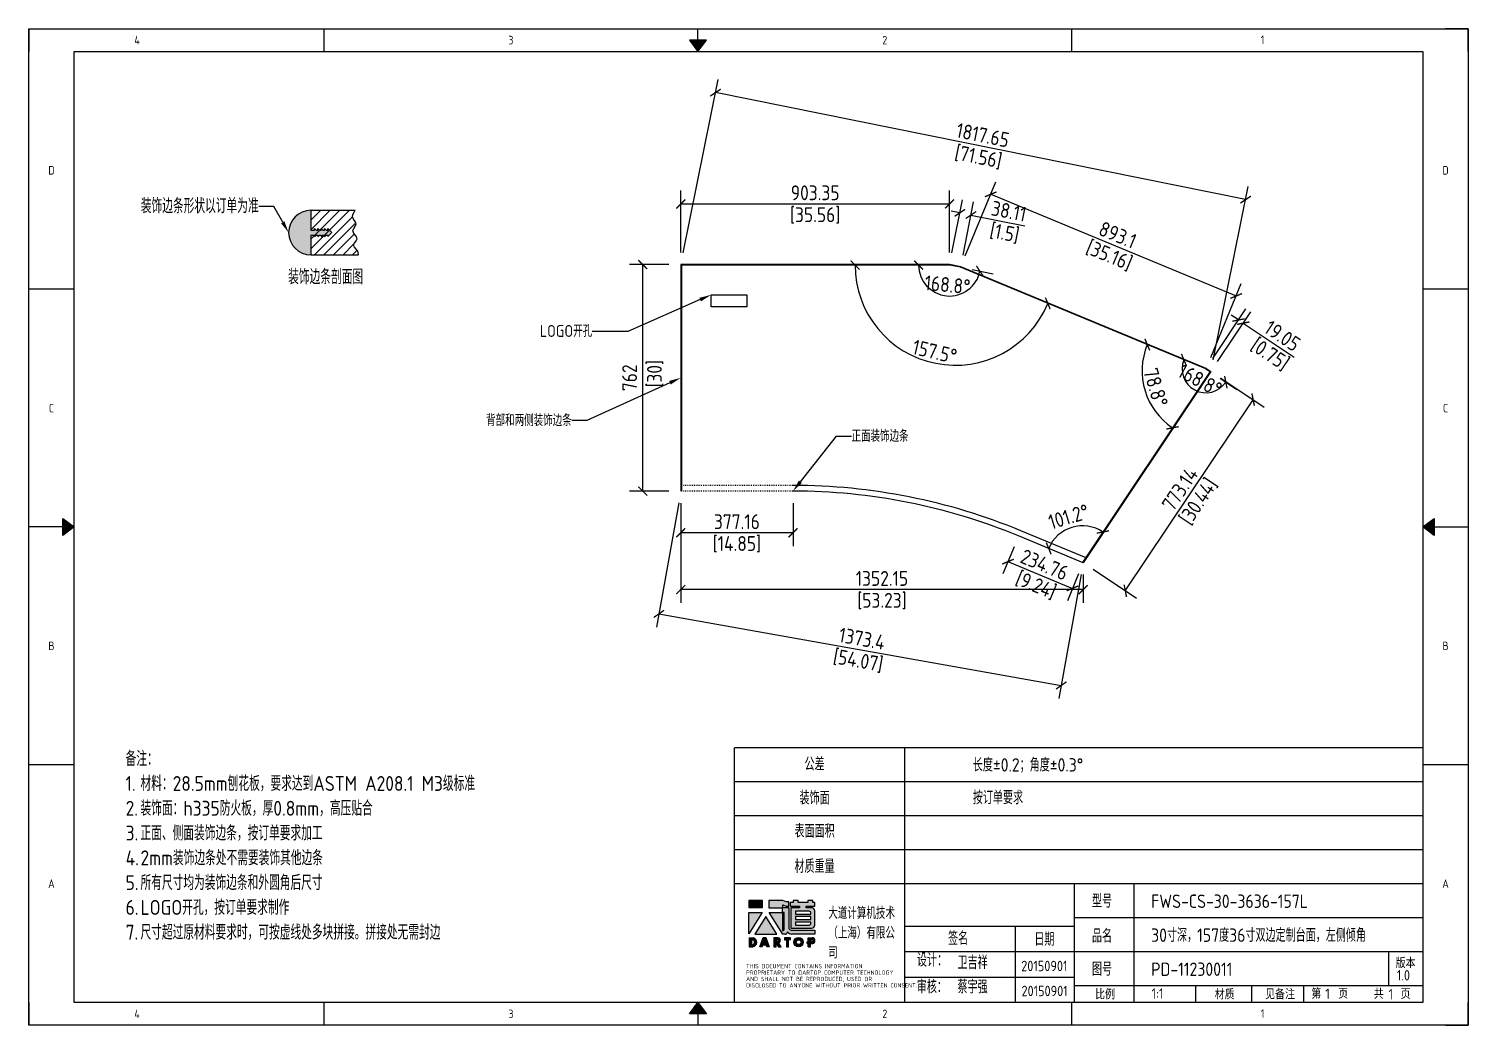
# Model space of a CAD drawing. Header units: millimetres. Extents: x 334 to 23266, y -22310 to 9660.
# Drawn here: x 18429 to 23266, y -5086 to -1735 of the extents above; entities that cross this region are included whole.
import ezdxf
from ezdxf import colors
from ezdxf.entities.mleader import LeaderData, LeaderLine
from ezdxf.enums import TextEntityAlignment as Align
from ezdxf.math import Vec2, Vec3

# ---------------------------------------------------------------- set-up
doc = ezdxf.new("R2010")
doc.units = ezdxf.units.MM
doc.header["$MEASUREMENT"] = 0
doc.linetypes.add('ACAD_ISO03W100', pattern=[30, 12, -18])
doc.layers.get('Defpoints').update_dxf_attribs({"color": 252})
for name, color, linetype in [('DIM', 2, 'Continuous'), ('Remark', 255, 'Continuous'), ('TITLEBLOCK', 255, 'Continuous'), ('WORKSURFACE', 7, 'Continuous')]:
    doc.layers.add(name, color=color, linetype=linetype)
doc.styles.add('Dartop Text Style', font='gbenor.shx', dxfattribs={"bigfont": 'gbcbig.shx'})
doc.dimstyles.new('Dartop DIM Style', dxfattribs={"dimscale": 20, "dimtxt": 2.5, "dimasz": 1.5, "dimexe": 2.25, "dimexo": 2, "dimtad": 1, "dimdsep": 46, "dimtxsty": 'Dartop Text Style', "dimblk": 'ARCHTICK', "dimcen": 0.09, "dimadec": 1, "dimazin": 0, "dimtfac": 1, "dimtofl": 0, "dimtmove": 0, "dimatfit": 1, "dimfxl": 1, "dimtolj": 1, "dimtzin": 0, "dimarcsym": 0})

# ---------------------------------------------------------------- blocks, each defined once
blk = doc.blocks.new('*U5')
at = {"color": 254, "linetype": 'Continuous', "extrusion": (0, 0, -1)}
for points in [[(-17, 0.333), (-16.812, 0.25), (-17, 0.5)], [(-17, 0.333), (-17.188, 0.25), (-16.812, 0.25)], [(-17, 0.333), (-17, 0.5), (-17.188, 0.25)]]:
    blk.add_solid(points, dxfattribs=at)
blk = doc.blocks.new('*U4')
at = {"color": 254, "linetype": 'Continuous', "extrusion": (0, 0, -1)}
for points in [[(-33.167, 11), (-33, 11), (-33.25, 11.188)], [(-33.167, 11), (-33.25, 11.188), (-33.25, 10.812)], [(-33.167, 11), (-33.25, 10.812), (-33, 11)]]:
    blk.add_solid(points, dxfattribs=at)
blk = doc.blocks.new('*U6')
at = {"color": 254, "linetype": 'Continuous'}
for points in [[(17, 21.667), (17.188, 21.75), (16.812, 21.75)], [(17, 21.667), (16.812, 21.75), (17, 21.5)], [(17, 21.667), (17, 21.5), (17.188, 21.75)]]:
    blk.add_solid(points, dxfattribs=at)
blk = doc.blocks.new('*U3')
at = {"color": 254, "linetype": 'Continuous', "extrusion": (0, 0, -1)}
for points in [[(-0.833, 11), (-0.75, 10.812), (-0.75, 11.188)], [(-0.833, 11), (-0.75, 11.188), (-1, 11)], [(-0.833, 11), (-1, 11), (-0.75, 10.812)]]:
    blk.add_solid(points, dxfattribs=at)
blk = doc.blocks.new('dadao')
for p, q in [((48, 19.2), (44.9, 10.4)), ((44.9, 10.4), (51.2, 10.4)), ((51.2, 10.4), (48, 19.2))]:
    blk.add_line(p, q)
for points in [[(41.8, 121.6), (41.8, 143.7), (-0.4, 143.7), (-0.4, 121.6), (41.8, 121.6)], [(104.8, 122), (104.8, 130.3), (114.1, 126.3), (124.2, 126.3), (124.2, 139.6), (115.9, 139.6), (105.1, 143.9), (61.5, 143.9)], [(61.7, 144), (61.7, 121.3), (103.9, 121.3)], [(113.4, 38.7), (105.1, 38.7), (63, 106.5), (103.9, 106.5), (103.9, 120.9), (103.9, 121.3)], [(109.7, 53.6), (109.7, 106.2), (104.3, 106.2), (104.3, 50.4), (106.6, 50.4)], [(144.6, 94.4), (144.6, 84.8), (192, 84.8), (192, 94.1), (144.9, 94.1)], [(120.2, 45), (119.5, 45), (119.5, 44.6)], [(0, 28), (0, 0), (11.8, 0)], [(0.1, 28), (14, 28)], [(7.1, 21.8), (7.1, 6.1), (12, 6.1)], [(7.1, 21.8), (11.4, 21.8)], [(76.8, 28.2), (76.8, 0), (84.1, 0), (84.1, 11.1), (91.6, -0.1), (100.3, -0.1), (91.7, 11.1)], [(76.8, 28.2), (90.6, 28.2)], [(84, 22.7), (84, 15.3), (87.2, 15.3)], [(84, 22.7), (87.3, 22.7)], [(183.7, 0), (183.7, 9.6), (180.6, 9.6), (180.6, 14.9), (183.8, 14.9), (183.8, 28.1), (196.1, 28.1), (196.5, 28.1)], [(183.7, 0), (190.9, 0), (190.9, 9.6), (198.8, 9.6)], [(194.9, 22.3), (190.8, 22.3), (190.8, 15), (194.4, 15)]]:
    blk.add_lwpolyline(points)
blk.add_lwpolyline([(137.1, 144.2), (137.1, 137.9), (128.3, 137.9), (128.3, 126.5), (157.3, 126.5), (157.3, 121.5), (130.3, 121.5), (130.3, 57.5), (194.4, 57.5, 0.414214), (204.4, 67.5), (204.4, 111.3, 0.414214), (194.4, 121.3), (177.5, 121.3), (177.5, 126.3), (204.7, 126.3), (204.7, 137.7), (198.2, 137.7), (198.2, 143.9), (183.3, 143.9), (183.3, 138), (153, 138), (153, 144.2), (137.1, 144.2)], format="xyb", close=True)
for points in [[(-0.3, 106.2), (40.4, 106.2), (-0.3, 39.7), (-0.3, 106.2)], [(51.7, 94.1), (18.4, 39.3), (86.2, 39.3)], [(43.8, 28.2), (51.8, 28.2), (62.6, -0.1), (55, -0.1), (53.2, 5), (42.9, 5), (41.1, 0), (33.6, 0)], [(110, 28.1), (110, 21.9), (116, 21.9), (116, -0.1), (123.2, -0.1), (123.2, 22), (129.2, 22), (129.2, 28.1), (110, 28.1)]]:
    blk.add_lwpolyline(points, close=True)
for points in [[(104.8, 122), (123.4, 122), (123.4, 60, 0.414214), (131.4, 52), (204.8, 52), (204.8, 39.1), (131.7, 39.1)], [(144.3, 110.8), (144.3, 101.8), (192.3, 101.8), (192.3, 105.5, 0.414214), (187.3, 110.5), (144.3, 110.5)], [(144.6, 77), (144.6, 67.5), (187.6, 67.5, 0.414214), (192.6, 72.5), (192.6, 76.4), (144.6, 76.4)]]:
    blk.add_lwpolyline(points, format="xyb")
for radius in [14.5, 7.44]:
    blk.add_circle((154.2, 14.2), radius)
for centre, radius, start, end in [((99.2, 60.7), 12.6, 305.6399, 325.969), ((111.6, 46.7), 8.19, 282.9811, 347.6627), ((136, 61.7), 22.9, 226.7358, 259.3209), ((8.5, 13.9), 8.49, 294.2143, 69.7177), ((9.6, 14.2), 14.4, 278.6604, 72.3203), ((86.4, 19), 3.8, 282.527, 76.7196), ((88.6, 19.4), 8.95, 290.6073, 77.2124), ((193.7, 18.7), 3.8, 280.9891, 72.5513), ((195.7, 18.6), 9.51, 288.8959, 85.2442)]:
    blk.add_arc(centre, radius, start, end)
blk = doc.blocks.new('TitleBlock_Dartop')
for points in [[(2465.7, 419.1), (2420.2, 419.1), (2420.2, 395.3), (2465.7, 395.3)], [(2464.3, 378.7), (2420.3, 378.7), (2420.3, 306.9)], [(2476.5, 365.6), (2440.5, 306.4), (2513.7, 306.4)], [(2560.2, 294.3), (2539.4, 294.3), (2539.4, 287.7), (2545.9, 287.7), (2545.9, 263.9), (2553.7, 263.9), (2553.7, 287.7), (2560.2, 287.7)]]:
    blk.add_hatch(color=256).paths.add_polyline_path(points)
h = blk.add_hatch(color=256)
h.paths.add_polyline_path([(2533.8, 404.6), (2543.9, 400.3), (2554.8, 400.3), (2554.8, 414.7), (2545.8, 414.7), (2534.1, 419.3), (2487.3, 419.3), (2487.3, 395), (2532.8, 395), (2532.8, 394.5), (2532.8, 378.9), (2488.7, 378.9), (2534.1, 305.8), (2543.1, 305.8, 0.279375), (2549.7, 312.2), (2549.7, 312.5), (2550.5, 312.5, 0.143145), (2562.9, 306.2), (2641.8, 306.2), (2641.8, 320.1), (2562.5, 320.1, -0.414214), (2553.9, 328.7), (2553.9, 395.7), (2533.8, 395.7)])
h.paths.add_polyline_path([(2533.3, 378.6), (2539.1, 378.6), (2539.1, 321.8, -0.088936), (2535.7, 318.4), (2533.3, 318.4)], flags=16)
h = blk.add_hatch(color=256)
h.paths.add_polyline_path([(2641.7, 412.7), (2634.7, 412.7), (2634.7, 419.4), (2618.6, 419.4), (2618.6, 413), (2585.8, 413), (2585.8, 419.7), (2568.6, 419.7), (2568.6, 412.9), (2559.2, 412.9), (2559.2, 400.6), (2590.5, 400.6), (2590.5, 395.1), (2561.3, 395.1), (2561.3, 326.1), (2630.6, 326.1, 0.414214), (2641.4, 336.9), (2641.4, 384.2, 0.414214), (2630.6, 395), (2612.3, 395), (2612.3, 400.3), (2641.7, 400.3)])
h.paths.add_polyline_path([(2622.9, 383.3, -0.414214), (2628.3, 377.9), (2628.3, 373.9), (2576.5, 373.9), (2576.5, 383.3)], flags=16)
h.paths.add_polyline_path([(2628, 365.5), (2628, 355.5), (2576.8, 355.5), (2576.8, 365.5)], flags=16)
h.paths.add_polyline_path([(2628.7, 346.5), (2628.7, 342.2, -0.414214), (2623.3, 336.8), (2576.8, 336.8), (2576.8, 346.5)], flags=16)
h = blk.add_hatch(color=256)
h.paths.add_polyline_path([(2435.7, 294.1), (2420.6, 294.1), (2420.6, 264), (2433.3, 264, 0.793016)])
h.paths.add_polyline_path([(2433.6, 270.6), (2428.3, 270.6), (2428.3, 287.5), (2433, 287.5, -0.671361)], flags=16)
h = blk.add_hatch(color=256)
h.paths.add_polyline_path([(2476.6, 294.4), (2468, 294.4), (2456.9, 263.9), (2465.1, 263.9), (2467, 269.3), (2478, 269.3), (2480, 263.9), (2488.2, 263.9)])
h.paths.add_polyline_path([(2475.9, 275.1), (2469.1, 275.1), (2472.4, 284.7)], flags=16)
h = blk.add_hatch(color=256)
h.paths.add_polyline_path([(2518.4, 294.4), (2503.6, 294.4), (2503.6, 263.9), (2511.4, 263.9), (2511.4, 276), (2519.5, 263.8), (2529, 263.8), (2519.7, 275.9, 0.744055)])
h.paths.add_polyline_path([(2511.4, 280.5), (2511.4, 288.5), (2514.9, 288.5, -0.796809), (2514.8, 280.5)], flags=16)
h = blk.add_hatch(color=256)
h.paths.add_polyline_path([(2571.5, 279.3, 1), (2602.8, 279.3, 1)])
h.paths.add_polyline_path([(2595.2, 279.3, -1), (2579.1, 279.3, -1)], flags=16)
h = blk.add_hatch(color=256)
h.paths.add_polyline_path([(2632.8, 294.3), (2632.3, 294.3), (2619.1, 294.3), (2619.1, 280.1), (2615.6, 280.1), (2615.6, 274.3), (2619.1, 274.3), (2619.1, 264), (2626.8, 264), (2626.8, 274.4), (2635.3, 274.4, 0.812304)])
h.paths.add_polyline_path([(2626.7, 280.1), (2626.7, 288.1), (2631.1, 288.1, -0.778213), (2630.6, 280.1)], flags=16)
for p, q in [((0, 3350.4), (4761.2, 3350.4)), ((0, 3350.4), (0, 3274.2)), ((992.1, 3274.2), (992.1, 3350.4)), ((2248.5, 3312.3), (2248.5, 3350.4)), ((3504.9, 3274.2), (3504.9, 3350.4)), ((4837.4, 3350.4), (4761.2, 3350.4)), ((4837.4, 3274.2), (4837.4, 3350.4)), ((0, 76.1), (0, 3274.2)), ((152.3, 76.1), (152.3, 3274.2)), ((152.3, 3274.2), (4685.1, 3274.2)), ((4685.1, 3274.2), (4685.1, 76.1)), ((4837.4, 3274.2), (4837.4, 76.1)), ((152.3, 2474.7), (0, 2474.7)), ((4837.4, 2474.7), (4685.1, 2474.7)), ((114.2, 1675.2), (0, 1675.2)), ((4723.2, 1675.2), (4837.4, 1675.2)), ((2372.2, 76.1), (2372.2, 932.8)), ((4685.1, 932.8), (2372.2, 932.8)), ((2943.3, 932.8), (2943.3, 76.1)), ((152.3, 875.7), (0, 875.7)), ((4837.4, 875.7), (4685.1, 875.7)), ((4685.1, 818.6), (2372.2, 818.6)), ((4685.1, 704.3), (2372.2, 704.3)), ((4685.1, 590.1), (2372.2, 590.1)), ((4685.1, 475.9), (2372.2, 475.9)), ((3514.4, 76.1), (3514.4, 475.9)), ((3715.3, 133.3), (3715.3, 475.9)), ((3514.4, 361.7), (4685.1, 361.7)), ((2943.3, 333.1), (3514.4, 333.1)), ((3314.5, 333.1), (3314.5, 76.1)), ((2943.3, 247.5), (4685.1, 247.5)), ((4570.9, 133.3), (4570.9, 247.5)), ((2943.3, 161.8), (3514.4, 161.8)), ((3514.4, 133.3), (4685.1, 133.3)), ((3715.3, 76.1), (3715.3, 133.3)), ((3922.4, 76.1), (3922.4, 133.3)), ((4110.6, 76.1), (4110.6, 133.3)), ((4285.3, 76.1), (4285.3, 133.3)), ((0, 76.1), (0, 0)), ((4685.1, 76.1), (152.3, 76.1)), ((992.1, 0), (992.1, 76.1)), ((3504.9, 0), (3504.9, 76.1)), ((4837.4, 0), (4837.4, 76.1)), ((4761.2, 0), (0, 0)), ((2248.5, 38.1), (2248.5, 0)), ((4761.2, 0), (4837.4, 0))]:
    blk.add_line(p, q)
for points in [[(0, 3350.4), (4837.4, 3350.4), (4837.4, 0), (0, 0)], [(2248.5, 3274.2), (2277, 3312.3), (2219.9, 3312.3), (2248.5, 3274.2)], [(152.3, 1675.2), (114.2, 1646.6), (114.2, 1703.7), (152.3, 1675.2)], [(4685.1, 1675.2), (4723.2, 1703.7), (4723.2, 1646.6), (4685.1, 1675.2)], [(2248.5, 76.1), (2277, 38.1), (2219.9, 38.1), (2248.5, 76.1)]]:
    blk.add_lwpolyline(points, close=True)
for name, p, xscale, yscale, zscale in [('*U6', (-340.4, 0), 152.2888407109637, 152.2888407109637, 152.2888407109637), ('*U3', (0, 0), 152.2888407109637, 152.2888407109637, 152.2888407109637), ('*U4', (-340.4, 0), 152.2888407109637, 152.2888407109637, 152.2888407109637), ('dadao', (2420.6, 264), 1.079866324957078, 1.079866324957078, 1.079866324957078), ('*U5', (-340.4, 0), 152.2888407109637, 152.2888407109637, 152.2888407109637)]:
    blk.add_blockref(name, p, dxfattribs=dict(xscale=xscale, yscale=yscale, zscale=zscale))
at = {"style": 'Dartop Text Style'}
for s, height, p in [('4', 28.6, (363.9, 3312.3)), ('3', 28.6, (1620.3, 3312.3)), ('2', 28.6, (2876.7, 3312.3)), ('1', 28.6, (4146.1, 3313.2)), ('D', 28.6, (76.1, 2874.5)), ('D', 28.6, (4761.2, 2874.5)), ('C', 28.6, (76.1, 2074.9)), ('C', 28.6, (4761.2, 2074.9)), ('B', 28.6, (76.1, 1275.4)), ('B', 28.6, (4761.2, 1275.4)), ('公差', 45, (2640.8, 878.3)), ('装饰面', 45, (2640.8, 764.4)), ('表面面积', 45, (2640.8, 652.7)), ('材质重量', 45, (2640.8, 534.5)), ('A', 28.6, (76.1, 475.9)), ('A', 28.6, (4761.2, 475.9)), ('型号', 45, (3606.7, 417.8)), ('签名', 45, (3123.1, 292.2)), ('日期', 45, (3413, 289.3)), ('品名', 45, (3606.7, 300.5)), ('图号', 45, (3606.7, 188.9)), ('版本', 35, (4626.9, 209.6)), ('比例', 35, (3617, 104.1)), ('材质', 35, (4018.6, 104.1)), ('第   页', 35, (4372, 106.5)), ('共   页', 35, (4581.8, 105.6)), ('4', 28.6, (363.9, 38.1)), ('3', 28.6, (1620.3, 38.1)), ('2', 28.6, (2876.7, 38.1)), ('1', 28.6, (4146.1, 39))]:
    blk.add_text(s, height=height, dxfattribs=at).set_placement(p, align=Align.MIDDLE_CENTER)
for s, height, p in [('设计：', 45, (2984.8, 197)), ('THIS DOCUMENT CONTAINS INFORMATION', 14.277, (2410.7, 191.4)), ('AND SHALL NOT BE REPRODUCED, USED OR', 14.277, (2410.7, 148.5)), ('PROPRIETARY TO DARTOP COMPUTER TECHNOLOGY', 14.277, (2410.7, 169.9)), ('审核：', 45, (2984.4, 107)), ('DISCLOSED TO ANYONE WITHOUT PRIOR WRITTEN CONSENT.', 14.277, (2410.7, 127.1))]:
    blk.add_text(s, height=height, dxfattribs=at).set_placement(p)
at = {"insert": (2686.8, 397.4), "char_height": 40, "attachment_point": 1, "style": 'Dartop Text Style'}
blk.add_mtext_dynamic_manual_height_columns('大道计算机技术（上海）有限公司', width=235.338, gutter_width=1, heights=[0], dxfattribs=at)
at = {"style": 'Dartop Text Style'}
for tag, p, height in [('#公差', (3172.6, 852.9), 45), ('#装饰面', (3172.6, 743), 45), ('#表面面积', (3172.6, 626.8), 45), ('#材质重量', (3172.6, 506), 45), ('#型号', (3771.8, 394.4), 45), ('#品名', (3771.8, 280.3), 45), ('#设计', (3121.2, 188.5), 45), ('#图号', (3771.8, 165.8), 45), ('#审核', (3121.2, 106.9), 45), ('#版本', (4597.7, 150.5), 35), ('#比例', (3773.4, 89), 35), ('#材质', (4155.2, 87.2), 35), ('#INDEX', (4357.4, 88.3), 35), ('#PAGE', (4569.8, 86.7), 35)]:
    blk.add_attdef(tag, p, '', height=height, dxfattribs=at)
for tag, p in [('#设计日期', (3412.9, 181.7)), ('#审核日期', (3413.8, 97.7))]:
    blk.add_attdef(tag, text='', height=35, dxfattribs=at).set_placement(p, align=Align.CENTER)
blk = doc.blocks.new('Remark')
at = {"insert": (9.8, -11.6), "char_height": 50, "attachment_point": 1, "style": 'Dartop Text Style'}
blk.add_mtext_dynamic_manual_height_columns('备注：\\P\\pi-50,l50,t50;1.^I材料：28.5mm刨花板，要求达到ASTM A208.1 M3级标准\\P2.^I装饰面：h335防火板，厚0.8mm，高压贴合\\P3.^I正面、侧面装饰边条，按订单要求加工\\P4.^I2mm装饰边条处不需要装饰其他边条\\P5.^I所有尺寸均为装饰边条和外圆角后尺寸\\P6.^ILOGO开孔，按订单要求制作\\P7.^I尺寸超过原材料要求时，可按虚线处多块拼接。拼接处无需封边', width=1204.087, gutter_width=1, heights=[0], dxfattribs=at)
blk = doc.blocks.new('_ArchTick')
at = {"color": 0, "linetype": 'ByBlock', "const_width": 0.15}
blk.add_lwpolyline([(-0.5, -0.5), (0.5, 0.5)], dxfattribs=at)
blk = doc.blocks.new('*D133')
at = {"layer": 'Defpoints', "color": 0, "transparency": 16777216}
for p in [(20492.3, -2528), (20620, -2528), (20620, -3290)]:
    blk.add_point(p, dxfattribs=at)
at = {"layer": 'DIM', "color": 0, "lineweight": -2, "transparency": 16777216}
for p, q in [((20580, -2528), (20447.3, -2528)), ((20492.3, -3290), (20492.3, -2528)), ((20580, -3290), (20447.3, -3290))]:
    blk.add_line(p, q, dxfattribs=at)
at = {"layer": 'DIM', "color": 0, "lineweight": -2, "transparency": 16777216, "xscale": 30, "yscale": 30, "zscale": 30}
for p, rotation in [((20492.3, -2528), 90), ((20492.3, -3290), 270)]:
    blk.add_blockref('_ArchTick', p, dxfattribs=dict(at, rotation=rotation))
at = {"layer": 'DIM', "color": 0, "transparency": 16777216, "insert": (20492.3, -2909), "char_height": 50, "attachment_point": 5, "rotation": 90, "style": 'Dartop Text Style'}
blk.add_mtext('\\A1;762\\P [30]', dxfattribs=at)
blk = doc.blocks.new('*D134')
at = {"layer": 'Defpoints', "color": 0, "transparency": 16777216}
for p in [(21523.4, -2324.5), (20620, -2528), (21523.4, -2528)]:
    blk.add_point(p, dxfattribs=at)
at = {"layer": 'DIM', "color": 0, "lineweight": -2, "transparency": 16777216}
for p, q in [((20620, -2488), (20620, -2279.5)), ((21523.4, -2488), (21523.4, -2279.5)), ((20620, -2324.5), (21523.4, -2324.5))]:
    blk.add_line(p, q, dxfattribs=at)
at = {"layer": 'DIM', "color": 0, "lineweight": -2, "transparency": 16777216, "xscale": 30, "yscale": 30, "zscale": 30, "rotation": 180}
blk.add_blockref('_ArchTick', (20620, -2324.5), dxfattribs=at)
at = {"layer": 'DIM', "color": 0, "lineweight": -2, "transparency": 16777216, "xscale": 30, "yscale": 30, "zscale": 30}
blk.add_blockref('_ArchTick', (21523.4, -2324.5), dxfattribs=at)
at = {"layer": 'DIM', "color": 0, "transparency": 16777216, "char_height": 50, "attachment_point": 5, "style": 'Dartop Text Style'}
for s, insert in [('\\A1;903.35', (21071.7, -2287)), ('\\A1;[35.56]', (21071.7, -2363.1))]:
    blk.add_mtext(s, dxfattribs=dict(at, insert=insert))
blk = doc.blocks.new('*D121')
at = {"layer": 'Defpoints', "color": 0, "transparency": 16777216}
for p in [(21595.3, -2361.7), (21523.4, -2528), (21560.7, -2535.4)]:
    blk.add_point(p, dxfattribs=at)
at = {"layer": 'DIM', "color": 0, "lineweight": -2, "transparency": 16777216}
for p, q in [((21531.2, -2488.7), (21566.7, -2310.2)), ((21568.5, -2496.2), (21604.1, -2317.6)), ((21557.9, -2354.3), (21528.5, -2348.5)), ((21595.3, -2361.7), (21776.7, -2397.8))]:
    blk.add_line(p, q, dxfattribs=at)
at = {"layer": 'DIM', "color": 0, "lineweight": -2, "transparency": 16777216, "xscale": 30, "yscale": 30, "zscale": 30}
for p, rotation in [((21557.9, -2354.3), 348.7500010439775), ((21595.3, -2361.7), 168.7500010439775)]:
    blk.add_blockref('_ArchTick', p, dxfattribs=dict(at, rotation=rotation))
at = {"layer": 'DIM', "color": 0, "transparency": 16777216, "char_height": 50, "attachment_point": 5, "rotation": 348.75, "style": 'Dartop Text Style'}
for s, insert in [('\\A1;38.11', (21722.7, -2348.9)), ('\\A1;[1.5]', (21707.9, -2423.4))]:
    blk.add_mtext(s, dxfattribs=dict(at, insert=insert))
blk = doc.blocks.new('*D122')
at = {"layer": 'Defpoints', "color": 0, "transparency": 16777216}
for p in [(21560.7, -2535.4), (22486.6, -2633.9), (22385.8, -2877.2)]:
    blk.add_point(p, dxfattribs=at)
at = {"layer": 'DIM', "color": 0, "lineweight": -2, "transparency": 16777216}
for p, q in [((21576, -2498.5), (21678.7, -2250.5)), ((21661.5, -2292.1), (22486.6, -2633.9)), ((22401.2, -2840.2), (22503.8, -2592.3))]:
    blk.add_line(p, q, dxfattribs=at)
at = {"layer": 'DIM', "color": 0, "lineweight": -2, "transparency": 16777216, "xscale": 30, "yscale": 30, "zscale": 30}
for p, rotation in [((21661.5, -2292.1), 157.5000008991151), ((22486.6, -2633.9), 337.5000008991152)]:
    blk.add_blockref('_ArchTick', p, dxfattribs=dict(at, rotation=rotation))
at = {"layer": 'DIM', "color": 0, "transparency": 16777216, "char_height": 50, "attachment_point": 5, "rotation": 337.5, "style": 'Dartop Text Style'}
for s, insert in [('\\A1;893.1', (22088.4, -2428.4)), ('\\A1;[35.16]', (22059.3, -2498.6))]:
    blk.add_mtext(s, dxfattribs=dict(at, insert=insert))
blk = doc.blocks.new('*D123')
at = {"layer": 'Defpoints', "color": 0, "transparency": 16777216}
for p in [(22510.4, -2725.2), (22385.8, -2877.2), (22401.7, -2887.8)]:
    blk.add_point(p, dxfattribs=at)
at = {"layer": 'DIM', "color": 0, "lineweight": -2, "transparency": 16777216}
for p, q in [((22408.1, -2843.9), (22519.5, -2677.1)), ((22423.9, -2854.5), (22535.4, -2687.7)), ((22494.5, -2714.6), (22469.6, -2697.9)), ((22510.4, -2725.2), (22681.5, -2839.5))]:
    blk.add_line(p, q, dxfattribs=at)
at = {"layer": 'DIM', "color": 0, "lineweight": -2, "transparency": 16777216, "xscale": 30, "yscale": 30, "zscale": 30}
for p, rotation in [((22494.5, -2714.6), 326.2500470984714), ((22510.4, -2725.2), 146.2500470984714)]:
    blk.add_blockref('_ArchTick', p, dxfattribs=dict(at, rotation=rotation))
at = {"layer": 'DIM', "color": 0, "transparency": 16777216, "char_height": 50, "attachment_point": 5, "rotation": 326.25, "style": 'Dartop Text Style'}
for s, insert in [('\\A1;19.05', (22641.7, -2767.8)), ('\\A1;[0.75]', (22599.5, -2831))]:
    blk.add_mtext(s, dxfattribs=dict(at, insert=insert))
blk = doc.blocks.new('*D124')
at = {"layer": 'Defpoints', "color": 0, "transparency": 16777216}
for p in [(22401.7, -2887.8), (22543.5, -2982.5), (21972.2, -3530.6)]:
    blk.add_point(p, dxfattribs=at)
at = {"layer": 'DIM', "color": 0, "lineweight": -2, "transparency": 16777216}
for p, q in [((22435, -2910), (22580.9, -3007.5)), ((22114, -3625.4), (22543.5, -2982.5)), ((22005.4, -3552.8), (22151.4, -3650.4))]:
    blk.add_line(p, q, dxfattribs=at)
at = {"layer": 'DIM', "color": 0, "lineweight": -2, "transparency": 16777216, "xscale": 30, "yscale": 30, "zscale": 30}
for p, rotation in [((22543.5, -2982.5), 56.25000338665104), ((22114, -3625.4), 236.250003386651)]:
    blk.add_blockref('_ArchTick', p, dxfattribs=dict(at, rotation=rotation))
at = {"layer": 'DIM', "color": 0, "transparency": 16777216, "char_height": 50, "attachment_point": 5, "rotation": 56.25, "style": 'Dartop Text Style'}
for s, insert in [('\\A1;773.14', (22297.6, -3283.1)), ('\\A1;[30.44]', (22360.8, -3325.4))]:
    blk.add_mtext(s, dxfattribs=dict(at, insert=insert))
blk = doc.blocks.new('*D125')
at = {"layer": 'Defpoints', "color": 0, "transparency": 16777216}
for p in [(20620, -3290), (21972.2, -3530.6), (21898.7, -3943.4)]:
    blk.add_point(p, dxfattribs=at)
at = {"layer": 'DIM', "color": 0, "lineweight": -2, "transparency": 16777216}
for p, q in [((20613, -3329.4), (20538.7, -3747)), ((21965.2, -3570), (21890.8, -3987.7)), ((20546.6, -3702.7), (21898.7, -3943.4))]:
    blk.add_line(p, q, dxfattribs=at)
at = {"layer": 'DIM', "color": 0, "lineweight": -2, "transparency": 16777216, "xscale": 30, "yscale": 30, "zscale": 30}
for p, rotation in [((20546.6, -3702.7), 169.9090096943401), ((21898.7, -3943.4), 349.9090096943401)]:
    blk.add_blockref('_ArchTick', p, dxfattribs=dict(at, rotation=rotation))
at = {"layer": 'DIM', "color": 0, "transparency": 16777216, "char_height": 50, "attachment_point": 5, "rotation": 349.909, "style": 'Dartop Text Style'}
for s, insert in [('\\A1;1373.4', (21229.2, -3786.1)), ('\\A1;[54.07]', (21215.9, -3861))]:
    blk.add_mtext(s, dxfattribs=dict(at, insert=insert))
blk = doc.blocks.new('*D119')
at = {"layer": 'Defpoints', "color": 0, "transparency": 16777216}
for p in [(20620, -3290), (21972.2, -3530.6), (20620, -3621.1)]:
    blk.add_point(p, dxfattribs=at)
at = {"layer": 'DIM', "color": 0, "lineweight": -2, "transparency": 16777216}
for p, q in [((20620, -3330), (20620, -3666.1)), ((21972.2, -3570.6), (21972.2, -3666.1)), ((21972.2, -3621.1), (20620, -3621.1))]:
    blk.add_line(p, q, dxfattribs=at)
at = {"layer": 'DIM', "color": 0, "lineweight": -2, "transparency": 16777216, "xscale": 30, "yscale": 30, "zscale": 30, "rotation": 180}
blk.add_blockref('_ArchTick', (20620, -3621.1), dxfattribs=at)
at = {"layer": 'DIM', "color": 0, "lineweight": -2, "transparency": 16777216, "xscale": 30, "yscale": 30, "zscale": 30}
blk.add_blockref('_ArchTick', (21972.2, -3621.1), dxfattribs=at)
at = {"layer": 'DIM', "color": 0, "transparency": 16777216, "char_height": 50, "attachment_point": 5, "style": 'Dartop Text Style'}
for s, insert in [('\\A1;1352.15', (21296.1, -3583.6)), ('\\A1;[53.23]', (21296.1, -3659.7))]:
    blk.add_mtext(s, dxfattribs=dict(at, insert=insert))
blk = doc.blocks.new('*D126')
at = {"layer": 'Defpoints', "color": 0, "transparency": 16777216}
for p in [(21755.3, -3440.8), (21972.2, -3530.6), (21936.4, -3616.9)]:
    blk.add_point(p, dxfattribs=at)
at = {"layer": 'DIM', "color": 0, "lineweight": -2, "transparency": 16777216}
for p, q in [((21740, -3477.7), (21702.3, -3568.6)), ((21719.5, -3527.1), (21936.4, -3616.9)), ((21956.9, -3567.6), (21919.2, -3658.5))]:
    blk.add_line(p, q, dxfattribs=at)
at = {"layer": 'DIM', "color": 0, "lineweight": -2, "transparency": 16777216, "xscale": 30, "yscale": 30, "zscale": 30}
for p, rotation in [((21719.5, -3527.1), 157.5000009074679), ((21936.4, -3616.9), 337.5000009074679)]:
    blk.add_blockref('_ArchTick', p, dxfattribs=dict(at, rotation=rotation))
at = {"layer": 'DIM', "color": 0, "transparency": 16777216, "char_height": 50, "attachment_point": 5, "rotation": 337.5, "style": 'Dartop Text Style'}
for s, insert in [('\\A1;234.76', (21842.3, -3537.3)), ('\\A1;[9.24]', (21813.2, -3607.6))]:
    blk.add_mtext(s, dxfattribs=dict(at, insert=insert))
blk = doc.blocks.new('*D127')
at = {"layer": 'Defpoints', "color": 0, "transparency": 16777216}
for p in [(20620, -3290), (20997.2, -3290), (20620, -3430.2)]:
    blk.add_point(p, dxfattribs=at)
at = {"layer": 'DIM', "color": 0, "lineweight": -2, "transparency": 16777216}
for p, q in [((20620, -3330), (20620, -3475.2)), ((20997.2, -3330), (20997.2, -3475.2)), ((20997.2, -3430.2), (20620, -3430.2))]:
    blk.add_line(p, q, dxfattribs=at)
at = {"layer": 'DIM', "color": 0, "lineweight": -2, "transparency": 16777216, "xscale": 30, "yscale": 30, "zscale": 30}
for p, rotation in [((20620, -3430.2), 180.0000018209738), ((20997.2, -3430.2), 1.820973851707208e-06)]:
    blk.add_blockref('_ArchTick', p, dxfattribs=dict(at, rotation=rotation))
at = {"layer": 'DIM', "color": 0, "transparency": 16777216, "char_height": 50, "attachment_point": 5, "rotation": 0, "style": 'Dartop Text Style'}
for s, insert in [('\\A1;377.16', (20808.6, -3392.7)), ('\\A1;[14.85]', (20808.6, -3468.7))]:
    blk.add_mtext(s, dxfattribs=dict(at, insert=insert))
blk = doc.blocks.new('*D128')
at = {"layer": 'Defpoints', "color": 0, "transparency": 16777216}
for p in [(22398.9, -2888.3), (21970.3, -3406.7), (21755.3, -3440.8), (21970.5, -3529.5), (21972.2, -3530.6)]:
    blk.add_point(p, dxfattribs=at)
at = {"layer": 'DIM', "color": 0, "lineweight": -2, "transparency": 16777216}
blk.add_arc((21970.3, -3529.8), 123.1, 56.25, 157.5, dxfattribs=at)
at = {"layer": 'DIM', "color": 0, "lineweight": -2, "transparency": 16777216, "xscale": 30, "yscale": 30, "zscale": 30}
for p, rotation in [((22038.7, -3427.4), 326.250003386651), ((21856.5, -3482.7), 247.5000009074685)]:
    blk.add_blockref('_ArchTick', p, dxfattribs=dict(at, rotation=rotation))
at = {"layer": 'DIM', "color": 0, "transparency": 16777216, "insert": (21923.6, -3376.1), "char_height": 50, "attachment_point": 5, "rotation": 16.875, "style": 'Dartop Text Style'}
blk.add_mtext('\\A1;101.2°', dxfattribs=at)
blk = doc.blocks.new('*D129')
at = {"layer": 'Defpoints', "color": 0, "transparency": 16777216}
for p in [(20622, -2530), (21523.2, -2530), (21560.2, -2537.3), (21629.5, -2855.2), (22384.9, -2879)]:
    blk.add_point(p, dxfattribs=at)
at = {"layer": 'DIM', "color": 0, "lineweight": -2, "transparency": 16777216}
blk.add_arc((21542.4, -2530), 336.7, 180, 337.5, dxfattribs=at)
at = {"layer": 'DIM', "color": 0, "lineweight": -2, "transparency": 16777216, "xscale": 30, "yscale": 30, "zscale": 30}
for p, rotation in [((21205.7, -2530), 90.00000089911546), ((21853.4, -2658.8), 67.50000089911646)]:
    blk.add_blockref('_ArchTick', p, dxfattribs=dict(at, rotation=rotation))
at = {"layer": 'DIM', "color": 0, "transparency": 16777216, "insert": (21473.4, -2821.1), "char_height": 50, "attachment_point": 5, "rotation": 346.6745, "style": 'Dartop Text Style'}
blk.add_mtext('\\A1;157.5°', dxfattribs=at)
blk = doc.blocks.new('*D130')
at = {"layer": 'Defpoints', "color": 0, "transparency": 16777216}
for p in [(21560.2, -2537.3), (22170.8, -2900.6), (22384.9, -2879), (22398.9, -2888.3), (21970.5, -3529.5)]:
    blk.add_point(p, dxfattribs=at)
at = {"layer": 'DIM', "color": 0, "lineweight": -2, "transparency": 16777216}
blk.add_arc((22400.8, -2885.5), 230.5, 157.5, 236.25, dxfattribs=at)
at = {"layer": 'DIM', "color": 0, "lineweight": -2, "transparency": 16777216, "xscale": 30, "yscale": 30, "zscale": 30}
for p, rotation in [((22187.8, -2797.3), 67.50000089911627), ((22272.7, -3077.2), 326.2500033866509)]:
    blk.add_blockref('_ArchTick', p, dxfattribs=dict(at, rotation=rotation))
at = {"layer": 'DIM', "color": 0, "transparency": 16777216, "insert": (22216.1, -2941.6), "char_height": 50, "attachment_point": 5, "rotation": 286.875, "style": 'Dartop Text Style'}
blk.add_mtext('\\A1;78.8°', dxfattribs=at)
blk = doc.blocks.new('*D131')
at = {"layer": 'Defpoints', "color": 0, "transparency": 16777216}
for p in [(20622, -2530), (21523.2, -2530), (21523.2, -2530), (21560.2, -2537.3), (21465.3, -2616.5)]:
    blk.add_point(p, dxfattribs=at)
at = {"layer": 'DIM', "color": 0, "lineweight": -2, "transparency": 16777216}
blk.add_line((21599.4, -2545.1), (21669.4, -2559.1), dxfattribs=at)
blk.add_arc((21523.2, -2530), 104.1, 180, 348.75, dxfattribs=at)
at = {"layer": 'DIM', "color": 0, "lineweight": -2, "transparency": 16777216, "xscale": 30, "yscale": 30, "zscale": 30}
for p, rotation in [((21419.1, -2530), 90.0000008991155), ((21625.2, -2550.3), 78.75000104398386)]:
    blk.add_blockref('_ArchTick', p, dxfattribs=dict(at, rotation=rotation))
at = {"layer": 'DIM', "color": 0, "transparency": 16777216, "insert": (21516.6, -2596.2), "char_height": 50, "attachment_point": 5, "rotation": 354.375, "style": 'Dartop Text Style'}
blk.add_mtext('\\A1;168.8°', dxfattribs=at)
blk = doc.blocks.new('*D132')
at = {"layer": 'Defpoints', "color": 0, "transparency": 16777216}
for p in [(21560.2, -2537.3), (22384.9, -2879), (22384.9, -2879), (22398.9, -2888.3), (22318.1, -2923.6)]:
    blk.add_point(p, dxfattribs=at)
at = {"layer": 'DIM', "color": 0, "lineweight": -2, "transparency": 16777216}
blk.add_line((22432.2, -2910.5), (22489.1, -2948.6), dxfattribs=at)
blk.add_arc((22384.9, -2879), 80.3, 157.5, 326.25, dxfattribs=at)
at = {"layer": 'DIM', "color": 0, "lineweight": -2, "transparency": 16777216, "xscale": 30, "yscale": 30, "zscale": 30}
for p, rotation in [((22310.7, -2848.2), 67.50000089911634), ((22451.7, -2923.6), 56.2500470984704)]:
    blk.add_blockref('_ArchTick', p, dxfattribs=dict(at, rotation=rotation))
at = {"layer": 'DIM', "color": 0, "transparency": 16777216, "insert": (22364.7, -2916.7), "char_height": 50, "attachment_point": 5, "rotation": 331.875, "style": 'Dartop Text Style'}
blk.add_mtext('\\A1;168.8°', dxfattribs=at)
blk = doc.blocks.new('*D120')
at = {"layer": 'Defpoints', "color": 0, "transparency": 16777216}
for p in [(20736.7, -1950.1), (20620, -2528), (22401.7, -2887.8)]:
    blk.add_point(p, dxfattribs=at)
at = {"layer": 'DIM', "color": 0, "lineweight": -2, "transparency": 16777216}
for p, q in [((20627.9, -2488.8), (20745.6, -1905.9)), ((22518.4, -2309.9), (20736.7, -1950.1)), ((22409.6, -2848.6), (22527.3, -2265.7))]:
    blk.add_line(p, q, dxfattribs=at)
at = {"layer": 'DIM', "color": 0, "lineweight": -2, "transparency": 16777216, "xscale": 30, "yscale": 30, "zscale": 30}
for p, rotation in [((20736.7, -1950.1), 168.583189666735), ((22518.4, -2309.9), 348.583189666735)]:
    blk.add_blockref('_ArchTick', p, dxfattribs=dict(at, rotation=rotation))
at = {"layer": 'DIM', "color": 0, "transparency": 16777216, "char_height": 50, "attachment_point": 5, "rotation": 348.5832, "style": 'Dartop Text Style'}
for s, insert in [('\\A1;1817.65', (21635, -2093.2)), ('\\A1;[71.56]', (21619.9, -2167.7))]:
    blk.add_mtext(s, dxfattribs=dict(at, insert=insert))
blk = doc.blocks.new('Border')
h = blk.add_hatch(color=256)
edge = h.paths.add_edge_path()
edge.add_line((92.4, -8.2), (98.5, -8.2))
edge.add_line((98.5, -8.2), (98.5, -13.2))
edge.add_line((98.5, -13.2), (103.5, -8.2))
edge.add_line((103.5, -8.2), (109.6, -8.2))
edge.add_line((109.6, -8.2), (109.6, -13.2))
edge.add_line((109.6, -13.2), (114.6, -8.2))
edge.add_line((114.6, -8.2), (120.7, -8.2))
edge.add_line((120.7, -8.2), (120.7, -13.2))
edge.add_line((120.7, -13.2), (125.7, -8.2))
edge.add_line((125.7, -8.2), (131.8, -8.2))
edge.add_line((131.8, -8.2), (131.8, -13.2))
edge.add_line((131.8, -13.2), (145.1, 0))
edge.add_line((131.8, 13.2), (145.1, 0))
edge.add_line((131.8, 8.2), (131.8, 13.2))
edge.add_line((125.7, 8.2), (131.8, 8.2))
edge.add_line((120.7, 13.2), (125.7, 8.2))
edge.add_line((120.7, 8.2), (120.7, 13.2))
edge.add_line((114.6, 8.2), (120.7, 8.2))
edge.add_line((109.6, 13.2), (114.6, 8.2))
edge.add_line((109.6, 8.2), (109.6, 13.2))
edge.add_line((103.5, 8.2), (109.6, 8.2))
edge.add_line((98.5, 13.2), (103.5, 8.2))
edge.add_line((98.5, 8.2), (98.5, 13.2))
edge.add_line((92.4, 8.2), (98.5, 8.2))
edge.add_line((87.4, 13.2), (92.4, 8.2))
edge.add_line((87.4, 8.2), (87.4, 13.2))
edge.add_line((74.8, 8.2), (87.4, 8.2))
edge.add_line((74.8, 74.8), (74.8, 8.2))
edge.add_arc((74.8, 0), 74.8, 90, 270)
edge.add_line((74.8, -8.2), (74.8, -74.8))
edge.add_line((74.8, -8.2), (87.4, -8.2))
edge.add_line((87.4, -8.2), (87.4, -13.2))
edge.add_line((87.4, -13.2), (92.4, -8.2))
for p, q in [((74.8, 41.5), (108.1, 74.8)), ((74.8, 9.5), (140.1, 74.8)), ((74.8, -22.5), (172.1, 74.8)), ((74.8, -54.5), (204.1, 74.8)), ((74.8, 74.8), (74.8, 8.2)), ((74.8, 74.8), (223.2, 74.8)), ((86.6, -74.8), (214.3, 52.9)), ((214.2, 53), (215.8, 61)), ((218.1, 45.1), (214.2, 53)), ((215.8, 61), (220.5, 69.1)), ((220.5, 69.1), (223.2, 74.8)), ((74.8, 8.2), (87.4, 8.2)), ((87.4, 8.2), (87.4, 13.2)), ((87.4, 13.2), (92.4, 8.2)), ((92.4, 8.2), (98.5, 8.2)), ((98.5, 8.2), (98.5, 13.2)), ((98.5, 13.2), (103.5, 8.2)), ((103.5, 8.2), (109.6, 8.2)), ((109.6, 8.2), (109.6, 13.2)), ((109.6, 13.2), (114.6, 8.2)), ((114.6, 8.2), (120.7, 8.2)), ((118.6, -74.8), (225.7, 32.3)), ((120.7, 8.2), (120.7, 13.2)), ((120.7, 13.2), (125.7, 8.2)), ((125.7, 8.2), (131.8, 8.2)), ((131.8, 8.2), (131.8, 13.2)), ((131.8, 13.2), (145.1, 0)), ((131.8, -13.2), (145.1, 0)), ((215.8, 6.5), (218.7, 14.1)), ((219.6, -2.7), (215.8, 6.5)), ((223.9, 37.3), (218.1, 45.1)), ((218.7, 14.1), (223.9, 21.8)), ((226.8, 29.4), (223.9, 37.3)), ((223.9, 21.8), (226.8, 29.4)), ((74.8, -8.2), (74.8, -74.8)), ((74.8, -8.2), (87.4, -8.2)), ((87.4, -13.2), (92.4, -8.2)), ((87.4, -8.2), (87.4, -13.2)), ((92.4, -8.2), (98.5, -8.2)), ((98.5, -13.2), (103.5, -8.2)), ((98.5, -8.2), (98.5, -13.2)), ((103.5, -8.2), (109.6, -8.2)), ((109.6, -13.2), (114.6, -8.2)), ((109.6, -8.2), (109.6, -13.2)), ((114.6, -8.2), (120.7, -8.2)), ((120.7, -13.2), (125.7, -8.2)), ((120.7, -8.2), (120.7, -13.2)), ((125.7, -8.2), (131.8, -8.2)), ((131.8, -8.2), (131.8, -13.2)), ((150.6, -74.8), (221, -4.5)), ((182.7, -74.8), (220.5, -37)), ((218.2, -42.3), (221.1, -35.5)), ((221.1, -48.9), (218.2, -42.3)), ((226.7, -11.9), (219.6, -2.7)), ((221.1, -35.5), (226.6, -28.3)), ((226.6, -28.3), (230, -21.1)), ((230, -21.1), (226.7, -11.9)), ((74.8, -74.8), (233.8, -74.8)), ((214.7, -74.8), (230.5, -58.9)), ((227.4, -55.3), (221.1, -48.9)), ((233.1, -62), (227.4, -55.3)), ((234.5, -73.4), (233.1, -62)), ((233.8, -74.8), (234.5, -73.4))]:
    blk.add_line(p, q)
blk.add_arc((74.8, 0), 74.8, 90, 270)
at = {"style": 'Dartop Text Style'}
blk.add_text('装饰边条剖面图', height=50, dxfattribs=at).set_placement((124.4, -148.7), align=Align.MIDDLE_CENTER)
ml = blk.add_multileader_mtext('Standard')
ml.set_content('装饰边条形状以订单为准', color=256, style='Dartop Text Style')
ml.set_leader_properties()
ml.build(insert=Vec2(0, 0))
ml.multileader.update_dxf_attribs({"dogleg_length": 0.36, "arrow_head_size": 40})
ctx = ml.context
ctx.base_point, ctx.char_height, ctx.arrow_head_size, ctx.landing_gap_size, ctx.plane_origin = Vec3(-494.5, 87.8), 50, 40, 0.09, Vec3(226.8, 249.1)
ctx.text_align_type = 2
notes = []
notes.append((ctx, [(0, (1, 1, 0), (-50.3, 87.8), (-1, 0), 50.3, [(0, [(0, 0)], 0, [])])]))
ctx.mtext.insert, ctx.mtext.alignment, ctx.mtext.flow_direction = Vec3(-100.7, 114.8), 3, 5
for ctx, leaders in notes:
    for number, flags, end, landing, length, lines in leaders:
        leader = LeaderData()
        leader.index, (leader.has_last_leader_line, leader.has_dogleg_vector, leader.attachment_direction) = number, flags
        leader.last_leader_point, leader.dogleg_vector, leader.dogleg_length = Vec3(end), Vec3(landing), length
        for number, points, colour, breaks in lines:
            line = LeaderLine()
            line.index, line.vertices, line.color, line.breaks = number, Vec3.list(points), colors.encode_raw_color(colour), breaks
            leader.lines.append(line)
        ctx.leaders.append(leader)

msp = doc.modelspace()

# ---------------------------------------------------------------- linework, layer by layer
at = {"layer": 'Remark'}
for p, q in [((22384.901, -2878.962), (22398.918, -2888.327)), ((22385.848, -2877.189), (22401.692, -2887.775))]:
    msp.add_line(p, q, dxfattribs=at)
at = {"layer": 'WORKSURFACE', "color": 0, "ltscale": 0.2}
for p, q in [((21523.358, -2527.981), (20620.009, -2527.981)), ((21523.161, -2529.981), (20622.009, -2529.981)), ((22384.901, -2878.962), (21560.151, -2537.339)), ((22385.848, -2877.189), (21560.735, -2535.416))]:
    msp.add_line(p, q, dxfattribs=at)
at = {"layer": 'WORKSURFACE'}
for p, q in [((20620.009, -2527.981), (20620.009, -3289.981)), ((20622.009, -2529.981), (20622.009, -3289.981)), ((21560.151, -2537.339), (21523.161, -2529.981)), ((21560.735, -2535.416), (21523.358, -2527.981)), ((22398.918, -2888.327), (21970.496, -3529.505)), ((22401.692, -2887.775), (21972.159, -3530.616)), ((21982.95, -3514.467), (21762.555, -3423.176)), ((21972.159, -3530.616), (21755.265, -3440.776))]:
    msp.add_line(p, q, dxfattribs=at)
at = {"layer": 'WORKSURFACE', "color": 0, "linetype": 'ACAD_ISO03W100', "ltscale": 0.2}
for p, q in [((20997.169, -3270.931), (20622.009, -3270.931)), ((20997.169, -3289.981), (20620.009, -3289.981))]:
    msp.add_line(p, q, dxfattribs=at)
at = {"layer": 'WORKSURFACE'}
msp.add_lwpolyline([(20722.009, -2629.981), (20842.009, -2629.981), (20842.009, -2669.981), (20722.009, -2669.981)], close=True, dxfattribs=at)
for radius in [2000.05, 1981]:
    msp.add_arc((20997.169, -5270.981), radius, 67.500001, 90.000001, dxfattribs=at)

# ---------------------------------------------------------------- block references
at = {"layer": 'Remark'}
for name, p in [('Border', (19302.185, -2420.673)), ('Remark', (18744.544, -4153.033))]:
    msp.add_blockref(name, p, dxfattribs=at)
at = {"layer": 'TITLEBLOCK'}
msp.add_blockref('TitleBlock_Dartop', (18428.931, -5085.802), dxfattribs=at).add_auto_attribs({'#版本': '1.0', '#审核日期': '20150901', '#设计日期': '20150901', '#审核': '蔡宇强', '#设计': '卫吉祥', '#PAGE': '1', '#INDEX': '1', '#材质': '见备注', '#比例': '1:1', '#图号': 'PD-11230011', '#品名': '30寸深，157度36寸双边定制台面，左侧倾角', '#型号': 'FWS-CS-30-3636-157L', '#装饰面': '按订单要求', '#公差': '长度%%P0.2；角度%%P0.3%%D'})

# ---------------------------------------------------------------- dimensions: what is measured, and where the dimension line sits
at = {"layer": 'DIM'}
for p1, p2, distance, picture, middle in [((22401.692, -2887.775), (20620.009, -2527.981), -589.588, '*D120', (21627.557, -2129.956)), ((21560.735, -2535.416), (22385.848, -2877.189), 263.337, '*D122', (22074.066, -2463.01)), ((21523.358, -2527.981), (21560.735, -2535.416), 177.076, '*D121', (21715.427, -2385.641)), ((22385.8485, -2877.1892), (22401.6919, -2887.7754), 195.5872, '*D123', (22620.8704, -2798.995)), ((21972.159, -3530.616), (22401.692, -2887.775), -170.582, '*D124', (22328.759, -3303.966)), ((20620.009, -3289.981), (21972.159, -3530.616), -419.225, '*D125', (21222.631, -3823.039)), ((20997.169, -3289.981), (20620.009, -3289.981), 140.196, '*D127', (20808.589, -3430.177)), ((21755.265, -3440.776), (21972.159, -3530.616), -93.403, '*D126', (21827.968, -3571.989))]:
    dim = msp.add_aligned_dim(p1=p1, p2=p2, distance=distance, dimstyle='Dartop DIM Style', override={"dimpost": '\\X'}, dxfattribs=at)
    dim.commit()
    dim.dimension.update_dxf_attribs({"geometry": picture, "text_midpoint": middle})
for base, p1, p2, picture, middle in [((21523.358, -2324.532), (20620.009, -2527.981), (21523.358, -2527.981), '*D134', (21071.683, -2324.532)), ((20620.009, -3621.11), (21972.159, -3530.616), (20620.009, -3289.981), '*D119', (21296.084, -3621.11))]:
    dim = msp.add_linear_dim(base=base, p1=p1, p2=p2, dimstyle='Dartop DIM Style', override={"dimpost": '\\X'}, dxfattribs=at)
    dim.commit()
    dim.dimension.update_dxf_attribs({"geometry": picture, "text_midpoint": middle})
dim = msp.add_linear_dim(base=(20492.319, -2527.981), p1=(20620.009, -3289.981), p2=(20620.009, -2527.981), angle=90, dimstyle='Dartop DIM Style', override={"dimpost": '\\X'}, dxfattribs=at)
dim.commit()
dim.dimension.update_dxf_attribs({"geometry": '*D133', "text_midpoint": (20492.319, -2908.981), "dimtype": 160})
dim = msp.add_angular_dim_2l(base=(21629.519, -2855.161), line1=((22384.901, -2878.962), (21560.151, -2537.339)), line2=((21523.161, -2529.981), (20622.009, -2529.981)), dimstyle='Dartop DIM Style', override={"dimpost": '\\X'}, dxfattribs=at)
dim.commit()
dim.dimension.update_dxf_attribs({"geometry": '*D129', "text_midpoint": (21464.796, -2857.568), "dimtype": 162})
for base, line1, line2, picture, middle in [((21465.3454, -2616.5078), ((21560.1514, -2537.3391), (21523.1607, -2529.9812)), ((21523.1607, -2529.9812), (20622.0093, -2529.9812)), '*D131', (21516.6362, -2596.2253)), ((22170.7899, -2900.6135), ((22384.9011, -2878.9616), (21560.1514, -2537.3391)), ((22398.9178, -2888.3272), (21970.4964, -3529.5053)), '*D130', (22216.1063, -2941.5595)), ((22318.126, -2923.579), ((22384.901, -2878.962), (22398.918, -2888.327)), ((22384.901, -2878.962), (21560.151, -2537.339)), '*D132', (22364.721, -2916.717)), ((21970.2754, -3406.6968), ((22398.9178, -2888.3272), (21970.4964, -3529.5053)), ((21972.1593, -3530.6164), (21755.2649, -3440.7758)), '*D128', (21923.6442, -3376.1139))]:
    dim = msp.add_angular_dim_2l(base=base, line1=line1, line2=line2, dimstyle='Dartop DIM Style', override={"dimpost": '\\X'}, dxfattribs=at)
    dim.commit()
    dim.dimension.update_dxf_attribs({"geometry": picture, "text_midpoint": middle})

# ---------------------------------------------------------------- leaders
ml = msp.add_multileader_mtext('Standard', dxfattribs=at)
ml.set_content('LOGO开孔', color=256, style='Dartop Text Style')
ml.set_leader_properties()
ml.build(insert=Vec2(0, 0))
ml.multileader.update_dxf_attribs({"dogleg_length": 0.36, "arrow_head_size": 40})
ctx = ml.context
ctx.base_point, ctx.char_height, ctx.arrow_head_size, ctx.landing_gap_size, ctx.plane_origin = Vec3(20167.389, -2752.849), 40, 40, 0.09, Vec3(20624.705, -2866.872)
ctx.text_align_type = 2
notes = []
notes.append((ctx, [(0, (1, 1, 0), (20442.308, -2752.849), (-1, 0), 119.935, [(0, [(20722.009, -2629.981)], 0, [])])]))
ctx.mtext.insert, ctx.mtext.alignment, ctx.mtext.flow_direction = Vec3(20322.283, -2731.526), 3, 5
ml = msp.add_multileader_mtext('Standard', dxfattribs=at)
ml.set_content('背部和两侧装饰边条', color=256, style='Dartop Text Style')
ml.set_leader_properties()
ml.build(insert=Vec2(0, 0))
ml.multileader.update_dxf_attribs({"dogleg_length": 0.36, "arrow_head_size": 40})
ctx = ml.context
ctx.base_point, ctx.char_height, ctx.arrow_head_size, ctx.landing_gap_size, ctx.plane_origin = Vec3(19995.931, -3053.022), 40, 40, 0.09, Vec3(20838.681, -2870.24)
ctx.text_align_type = 2
notes.append((ctx, [(0, (1, 1, 0), (20304.056, -3053.022), (-1, 0), 50.298, [(0, [(20620.009, -2908.981)], 0, [])])]))
ctx.mtext.insert, ctx.mtext.alignment, ctx.mtext.flow_direction = Vec3(20253.668, -3031.478), 3, 5
ml = msp.add_multileader_mtext('Standard', dxfattribs=at)
ml.set_content('正面装饰边条', color=256, style='Dartop Text Style')
ml.set_leader_properties()
ml.build(insert=Vec2(0, 0))
ml.multileader.update_dxf_attribs({"dogleg_length": 0.36, "arrow_head_size": 40})
ctx = ml.context
ctx.base_point, ctx.char_height, ctx.arrow_head_size, ctx.landing_gap_size, ctx.plane_origin = Vec3(21193.588, -3105.711), 40, 40, 0.09, Vec3(21222.886, -2939.626)
notes.append((ctx, [(1, (1, 1, 0), (21143.29, -3105.711), (1, 0), 50.298, [(0, [(20997.169, -3289.981)], 0, [])])]))
ctx.mtext.insert, ctx.mtext.flow_direction = Vec3(21193.678, -3084.387), 5
for ctx, leaders in notes:
    for number, flags, end, landing, length, lines in leaders:
        leader = LeaderData()
        leader.index, (leader.has_last_leader_line, leader.has_dogleg_vector, leader.attachment_direction) = number, flags
        leader.last_leader_point, leader.dogleg_vector, leader.dogleg_length = Vec3(end), Vec3(landing), length
        for number, points, colour, breaks in lines:
            line = LeaderLine()
            line.index, line.vertices, line.color, line.breaks = number, Vec3.list(points), colors.encode_raw_color(colour), breaks
            leader.lines.append(line)
        ctx.leaders.append(leader)

doc.saveas('drawing.dxf')
